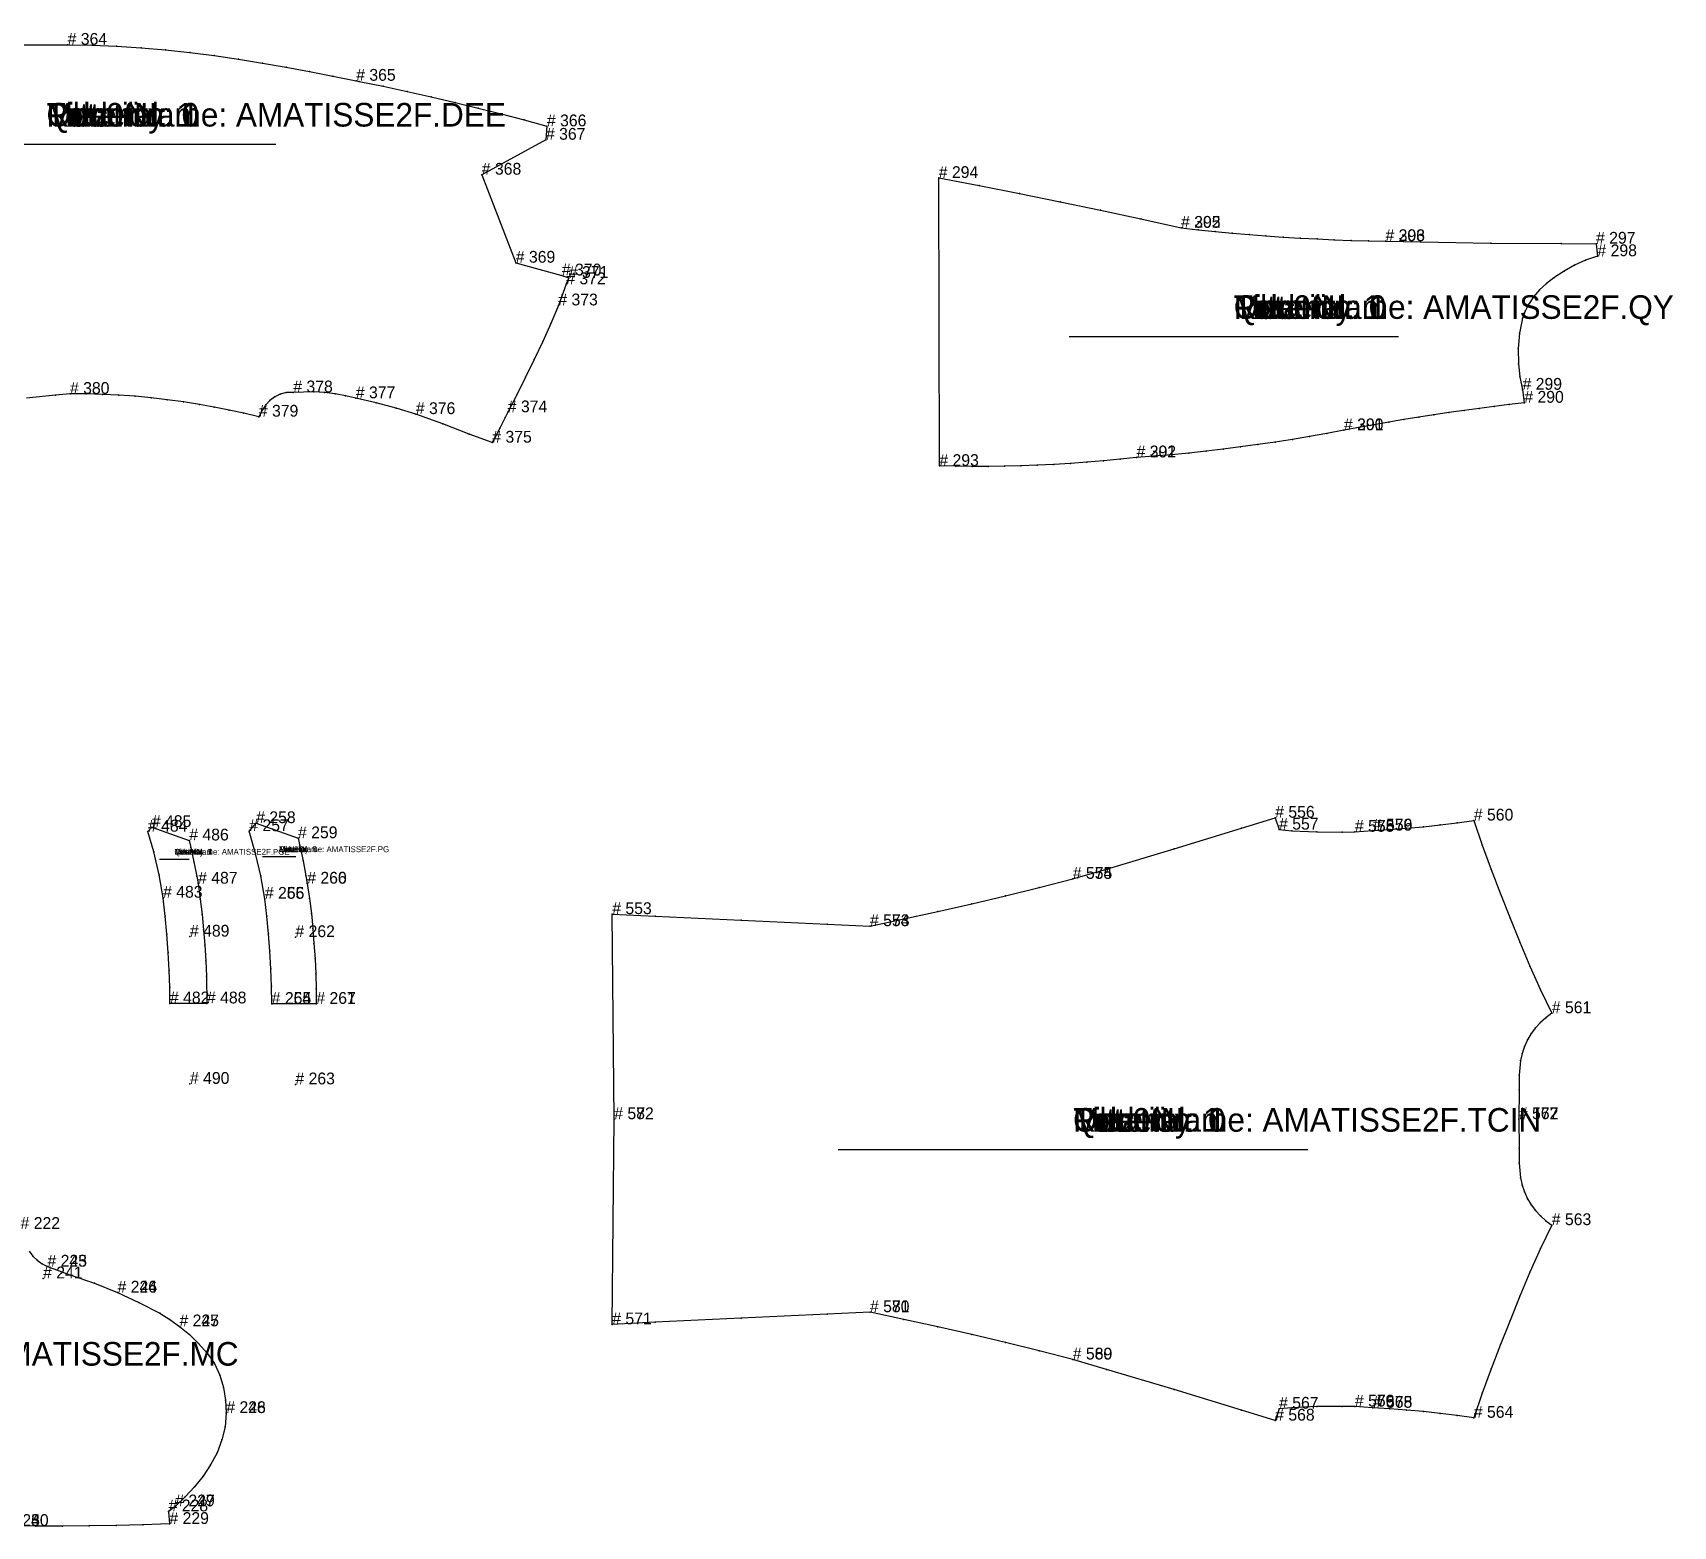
# Model space of a CAD drawing. Header units: metres. Extents: x 0 to 4265, y -3 to 3055.
# Drawn here: x 2774 to 4165, y 1501 to 2767 of the extents above; entities that cross this region are included whole.
import ezdxf

# ---------------------------------------------------------------- set-up
doc = ezdxf.new("R2010")
doc.units = ezdxf.units.M

# ---------------------------------------------------------------- blocks, each defined once
blk = doc.blocks.new('11')
at = {"layer": '1'}
blk.add_lwpolyline([(2770.8, 1734.3), (2774, 1730.2), (2777.6, 1726.6), (2781.7, 1723.6), (2786.3, 1721.2), (2806.1, 1714), (2826.1, 1707.2), (2845.7, 1699.2), (2863.8, 1690.9), (2881.5, 1681.7), (2890, 1676.4), (2898.2, 1670.6), (2906.6, 1663.7), (2914.4, 1656.1), (2921.8, 1648), (2928, 1639.1), (2932.4, 1629.2), (2935.4, 1618.7), (2937.2, 1608), (2937.9, 1597.1), (2936.8, 1585.5), (2934.2, 1574.3), (2930.1, 1563.5), (2924.6, 1553.2), (2918.2, 1543.5), (2911, 1534.5), (2903.1, 1526), (2894.6, 1518), (2889, 1513.8), (2889.7, 1503.1), (2867, 1502.4), (2844.4, 1501.8), (2821.7, 1501.5), (2799.1, 1501.3), (2776.4, 1501.2), (2753.8, 1501.4)], dxfattribs=at)
at = {"layer": '13'}
blk.add_point((2782.6, 1711.2), dxfattribs=at)
at = {"layer": '2'}
for p in [(2786.3, 1721.2), (2845.7, 1699.2), (2898.2, 1670.6), (2937.9, 1597.1), (2894.6, 1518), (2889, 1513.8), (2889.7, 1503.1)]:
    blk.add_point(p, dxfattribs=at)
at = {"layer": '3'}
for p in [(2774, 1730.2), (2777.6, 1726.6), (2781.7, 1723.6), (2806.1, 1714), (2826.1, 1707.2), (2863.8, 1690.9), (2881.5, 1681.7), (2890, 1676.4), (2906.6, 1663.7), (2914.4, 1656.1), (2921.8, 1648), (2928, 1639.1), (2932.4, 1629.2), (2935.4, 1618.7), (2937.2, 1608), (2936.8, 1585.5), (2934.2, 1574.3), (2930.1, 1563.5), (2924.6, 1553.2), (2911, 1534.5), (2918.2, 1543.5), (2903.1, 1526), (2867, 1502.4), (2776.4, 1501.2), (2799.1, 1501.3), (2821.7, 1501.5), (2844.4, 1501.8)]:
    blk.add_point(p, dxfattribs=at)
at = {"layer": '4'}
for p in [(2786.3, 1721.2, 7.5), (2845.7, 1699.2, 7.5), (2898.2, 1670.6, 7.5), (2937.9, 1597.1, 7.5), (2894.6, 1518, 7.5)]:
    blk.add_point(p, dxfattribs=at)
at = {"layer": '84'}
blk.add_lwpolyline([(2770.8, 1734.3), (2774, 1730.2), (2777.6, 1726.6), (2781.7, 1723.6), (2786.3, 1721.2), (2806.1, 1714), (2826.1, 1707.2), (2845.7, 1699.2), (2863.8, 1690.9), (2881.5, 1681.7), (2890, 1676.4), (2898.2, 1670.6), (2906.6, 1663.7), (2914.4, 1656.1), (2921.8, 1648), (2928, 1639.1), (2932.4, 1629.2), (2935.4, 1618.7), (2937.2, 1608), (2937.9, 1597.1), (2936.8, 1585.5), (2934.2, 1574.3), (2930.1, 1563.5), (2924.6, 1553.2), (2918.2, 1543.5), (2911, 1534.5), (2903.1, 1526), (2894.6, 1518), (2889, 1513.8), (2889.7, 1503.1), (2867, 1502.4), (2844.4, 1501.8), (2821.7, 1501.5), (2799.1, 1501.3), (2776.4, 1501.2), (2753.8, 1501.4)], dxfattribs=at)
at = {"layer": '1'}
for s, height, p in [('# 245', 10, (2786.3, 1721.2)), ('# 246', 10, (2845.7, 1699.2)), ('# 247', 10, (2898.2, 1670.6)), ('Piece Name: AMATISSE2F.MC', 20, (2572.3, 1637.3)), ('# 248', 10, (2937.9, 1597.1)), ('# 249', 10, (2894.6, 1518)), ('# 250', 10, (2753.8, 1501.4))]:
    blk.add_text(s, height=height, dxfattribs=at).set_placement(p)
at = {"layer": '13'}
for s, p in [('# 241', (2782.6, 1711.2)), ('# 240', (2753.8, 1501.4))]:
    blk.add_text(s, height=10, dxfattribs=at).set_placement(p)
at = {"layer": '2'}
for s, p in [('# 222', (2763.5, 1753.2)), ('# 223', (2786.3, 1721.2)), ('# 224', (2845.7, 1699.2)), ('# 225', (2898.2, 1670.6)), ('# 226', (2937.9, 1597.1)), ('# 228', (2889, 1513.8)), ('# 227', (2894.6, 1518)), ('# 230', (2753.8, 1501.4)), ('# 229', (2889.7, 1503.1))]:
    blk.add_text(s, height=10, dxfattribs=at).set_placement(p)
blk = doc.blocks.new('12')
at = {"layer": '1'}
blk.add_lwpolyline([(2976.4, 1943.9), (2976.3, 1958.8), (2975.7, 1973.7), (2974.9, 1988.5), (2973.8, 2003.4), (2972.3, 2018.2), (2970.6, 2033), (2967.2, 2052.3), (2962.7, 2071.4), (2957.4, 2090.3), (2963.2, 2097.1), (2998.7, 2084.3), (3000.2, 2078), (3003, 2065.2), (3005.4, 2052.3), (3006.5, 2045.8), (3008.4, 2033.2), (3010, 2020.5), (3011.2, 2007.8), (3012.2, 1995), (3013.1, 1982.2), (3013.7, 1969.4), (3014.1, 1956.7), (3014.2, 1943.9)], close=True, dxfattribs=at)
at = {"layer": '13'}
for p in [(2996.5, 2000.5), (2996.5, 1875.7)]:
    blk.add_point(p, dxfattribs=at)
at = {"layer": '2'}
for p in [(2957.4, 2090.3), (2963.2, 2097.1), (2998.7, 2084.3), (3006.5, 2045.8), (2970.6, 2033), (2976.4, 1943.9), (3014.2, 1943.9)]:
    blk.add_point(p, dxfattribs=at)
at = {"layer": '3'}
for p in [(3000.2, 2078), (2962.7, 2071.4), (3003, 2065.2), (2967.2, 2052.3), (3005.4, 2052.3), (3008.4, 2033.2), (2972.3, 2018.2), (3010, 2020.5), (2973.8, 2003.4), (3011.2, 2007.8), (3012.2, 1995), (2974.9, 1988.5), (3013.1, 1982.2), (2975.7, 1973.7), (3013.7, 1969.4), (2976.3, 1958.8), (3014.1, 1956.7)]:
    blk.add_point(p, dxfattribs=at)
at = {"layer": '4'}
for p in [(3006.5, 2045.8, 3), (2970.6, 2033, 3), (2976.4, 1943.9, 3), (3014.2, 1943.9, 3)]:
    blk.add_point(p, dxfattribs=at)
at = {"layer": '7'}
blk.add_line((2968.5, 2068.8), (2996.9, 2068.8), dxfattribs=at)
at = {"layer": '84'}
blk.add_lwpolyline([(2976.4, 1943.9), (2976.3, 1958.8), (2975.7, 1973.7), (2974.9, 1988.5), (2973.8, 2003.4), (2972.3, 2018.2), (2970.6, 2033), (2967.2, 2052.3), (2962.7, 2071.4), (2957.4, 2090.3), (2963.2, 2097.1), (2998.7, 2084.3), (3000.2, 2078), (3003, 2065.2), (3005.4, 2052.3), (3006.5, 2045.8), (3008.4, 2033.2), (3010, 2020.5), (3011.2, 2007.8), (3012.2, 1995), (3013.1, 1982.2), (3013.7, 1969.4), (3014.1, 1956.7), (3014.2, 1943.9)], close=True, dxfattribs=at)
at = {"layer": '1'}
for s, height, p in [('Tilt: 0', 5, (2982.7, 2072.5)), ('Quantity: 1', 5, (2982.7, 2072.5)), ('Piece Name: AMATISSE2F.PG', 5, (2982.7, 2072.5)), ('Rotation: 0', 5, (2982.7, 2072.5)), ('Fold: N', 5, (2982.7, 2072.5)), ('Material: 1', 5, (2982.7, 2072.5)), ('# 266', 10, (3006.5, 2045.8)), ('# 265', 10, (2970.6, 2033)), ('# 264', 10, (2976.4, 1943.9)), ('# 267', 10, (3014.2, 1943.9))]:
    blk.add_text(s, height=height, dxfattribs=at).set_placement(p)
at = {"layer": '13'}
for s, p in [('# 262', (2996.5, 2000.5)), ('# 263', (2996.5, 1875.7))]:
    blk.add_text(s, height=10, dxfattribs=at).set_placement(p)
at = {"layer": '2'}
for s, p in [('# 257', (2957.4, 2090.3)), ('# 258', (2963.2, 2097.1)), ('# 259', (2998.7, 2084.3)), ('# 260', (3006.5, 2045.8)), ('# 256', (2970.6, 2033)), ('# 255', (2976.4, 1943.9)), ('# 261', (3014.2, 1943.9))]:
    blk.add_text(s, height=10, dxfattribs=at).set_placement(p)
blk = doc.blocks.new('15')
at = {"layer": '1'}
blk.add_lwpolyline([(4038.3, 2453.4), (4025.5, 2451.9), (4012.7, 2450.3), (4000, 2448.6), (3987.2, 2446.9), (3974.4, 2445.1), (3961.7, 2443.2), (3949, 2441.2), (3936.2, 2439.1), (3923.5, 2437), (3910.8, 2434.8), (3898.1, 2432.5), (3885.4, 2430.1), (3870.9, 2427.3), (3856.3, 2424.7), (3841.7, 2422.3), (3827.1, 2420), (3812.4, 2417.9), (3797.8, 2415.9), (3783.1, 2414), (3768.5, 2412.3), (3753.8, 2410.8), (3739.1, 2409.4), (3724.3, 2408.2), (3709.6, 2407.1), (3695.6, 2405.6), (3681.5, 2404.2), (3667.5, 2403.1), (3653.5, 2402), (3639.4, 2401.2), (3625.3, 2400.5), (3611.5, 2400), (3597.7, 2399.7), (3583.9, 2399.5), (3570.1, 2399.4), (3556.3, 2399.6), (3542.4, 2399.8), (3541.9, 2643.9), (3576.2, 2637.4), (3610.4, 2630.7), (3644.7, 2623.7), (3678.9, 2616.6), (3713.1, 2609.2), (3747.3, 2601.7), (3761.7, 2600.1), (3776.1, 2598.6), (3790.5, 2597.2), (3804.9, 2596), (3819.3, 2594.8), (3833.8, 2593.8), (3848.2, 2592.9), (3862.7, 2592.2), (3877.2, 2591.5), (3891.6, 2591), (3906.1, 2590.6), (3920.6, 2590.4), (3950.4, 2589.7), (4009.9, 2588.7), (4069.4, 2588.3), (4099.1, 2588.2), (4100.3, 2577.6), (4090.3, 2574.2), (4080.9, 2570), (4072, 2565), (4063.4, 2559.2), (4057.2, 2554.4), (4051.3, 2549.1), (4046.1, 2543.3), (4041.8, 2536.8), (4039, 2531.1), (4036.9, 2525), (4034.2, 2512.3), (4033.1, 2499.3), (4033.4, 2486.4), (4034.6, 2475.4), (4036.8, 2464.4)], close=True, dxfattribs=at)
at = {"layer": '2'}
for p in [(3541.9, 2643.9), (3747.3, 2601.7), (3920.6, 2590.4), (4099.1, 2588.2), (4100.3, 2577.6), (4036.8, 2464.4), (4038.3, 2453.4), (3885.4, 2430.1), (3709.6, 2407.1), (3542.4, 2399.8)]:
    blk.add_point(p, dxfattribs=at)
at = {"layer": '3'}
for p in [(3576.2, 2637.4), (3610.4, 2630.7), (3644.7, 2623.7), (3678.9, 2616.6), (3713.1, 2609.2), (3761.7, 2600.1), (3776.1, 2598.6), (3790.5, 2597.2), (3804.9, 2596), (3819.3, 2594.8), (3833.8, 2593.8), (3848.2, 2592.9), (3862.7, 2592.2), (3877.2, 2591.5), (3891.6, 2591), (3906.1, 2590.6), (3950.4, 2589.7), (4009.9, 2588.7), (4069.4, 2588.3), (4090.3, 2574.2), (4063.4, 2559.2), (4072, 2565), (4080.9, 2570), (4051.3, 2549.1), (4057.2, 2554.4), (4039, 2531.1), (4041.8, 2536.8), (4046.1, 2543.3), (4036.9, 2525), (4034.2, 2512.3), (4033.1, 2499.3), (4033.4, 2486.4), (4034.6, 2475.4), (4000, 2448.6), (4012.7, 2450.3), (4025.5, 2451.9), (3910.8, 2434.8), (3923.5, 2437), (3936.2, 2439.1), (3949, 2441.2), (3961.7, 2443.2), (3974.4, 2445.1), (3987.2, 2446.9), (3827.1, 2420), (3841.7, 2422.3), (3856.3, 2424.7), (3870.9, 2427.3), (3898.1, 2432.5), (3724.3, 2408.2), (3739.1, 2409.4), (3753.8, 2410.8), (3768.5, 2412.3), (3783.1, 2414), (3797.8, 2415.9), (3812.4, 2417.9), (3556.3, 2399.6), (3570.1, 2399.4), (3583.9, 2399.5), (3597.7, 2399.7), (3611.5, 2400), (3625.3, 2400.5), (3639.4, 2401.2), (3653.5, 2402), (3667.5, 2403.1), (3681.5, 2404.2), (3695.6, 2405.6)]:
    blk.add_point(p, dxfattribs=at)
at = {"layer": '4'}
for p in [(3747.3, 2601.7, 7.5), (3920.6, 2590.4, 7.5), (3885.4, 2430.1, 7.5), (3709.6, 2407.1, 7.5)]:
    blk.add_point(p, dxfattribs=at)
at = {"layer": '7'}
blk.add_line((3652.4, 2509.5), (3931.7, 2509.5), dxfattribs=at)
at = {"layer": '84'}
blk.add_lwpolyline([(4038.3, 2453.4), (4025.5, 2451.9), (4012.7, 2450.3), (4000, 2448.6), (3987.2, 2446.9), (3974.4, 2445.1), (3961.7, 2443.2), (3949, 2441.2), (3936.2, 2439.1), (3923.5, 2437), (3910.8, 2434.8), (3898.1, 2432.5), (3885.4, 2430.1), (3870.9, 2427.3), (3856.3, 2424.7), (3841.7, 2422.3), (3827.1, 2420), (3812.4, 2417.9), (3797.8, 2415.9), (3783.1, 2414), (3768.5, 2412.3), (3753.8, 2410.8), (3739.1, 2409.4), (3724.3, 2408.2), (3709.6, 2407.1), (3695.6, 2405.6), (3681.5, 2404.2), (3667.5, 2403.1), (3653.5, 2402), (3639.4, 2401.2), (3625.3, 2400.5), (3611.5, 2400), (3597.7, 2399.7), (3583.9, 2399.5), (3570.1, 2399.4), (3556.3, 2399.6), (3542.4, 2399.8), (3541.9, 2643.9), (3576.2, 2637.4), (3610.4, 2630.7), (3644.7, 2623.7), (3678.9, 2616.6), (3713.1, 2609.2), (3747.3, 2601.7), (3761.7, 2600.1), (3776.1, 2598.6), (3790.5, 2597.2), (3804.9, 2596), (3819.3, 2594.8), (3833.8, 2593.8), (3848.2, 2592.9), (3862.7, 2592.2), (3877.2, 2591.5), (3891.6, 2591), (3906.1, 2590.6), (3920.6, 2590.4), (3950.4, 2589.7), (4009.9, 2588.7), (4069.4, 2588.3), (4099.1, 2588.2), (4100.3, 2577.6), (4090.3, 2574.2), (4080.9, 2570), (4072, 2565), (4063.4, 2559.2), (4057.2, 2554.4), (4051.3, 2549.1), (4046.1, 2543.3), (4041.8, 2536.8), (4039, 2531.1), (4036.9, 2525), (4034.2, 2512.3), (4033.1, 2499.3), (4033.4, 2486.4), (4034.6, 2475.4), (4036.8, 2464.4)], close=True, dxfattribs=at)
at = {"layer": '1'}
for s, height, p in [('# 302', 10, (3747.3, 2601.7)), ('# 303', 10, (3920.6, 2590.4)), ('Tilt: 0', 20, (3792, 2524.5)), ('Quantity: 1', 20, (3792, 2524.5)), ('Piece Name: AMATISSE2F.QY', 20, (3792, 2524.5)), ('Rotation: 0', 20, (3792, 2524.5)), ('Fold: N', 20, (3792, 2524.5)), ('Material: 1', 20, (3792, 2524.5)), ('# 300', 10, (3885.4, 2430.1)), ('# 301', 10, (3709.6, 2407.1))]:
    blk.add_text(s, height=height, dxfattribs=at).set_placement(p)
at = {"layer": '2'}
for s, p in [('# 294', (3541.9, 2643.9)), ('# 295', (3747.3, 2601.7)), ('# 296', (3920.6, 2590.4)), ('# 297', (4099.1, 2588.2)), ('# 298', (4100.3, 2577.6)), ('# 299', (4036.8, 2464.4)), ('# 290', (4038.3, 2453.4)), ('# 291', (3885.4, 2430.1)), ('# 293', (3542.4, 2399.8)), ('# 292', (3709.6, 2407.1))]:
    blk.add_text(s, height=10, dxfattribs=at).set_placement(p)
blk = doc.blocks.new('19')
at = {"layer": '1'}
blk.add_lwpolyline([(2693.5, 2756.7), (2803.4, 2756.8), (2824.2, 2756.4), (2844.9, 2755.5), (2865.7, 2754.2), (2886.4, 2752.5), (2907, 2750.3), (2927.6, 2747.7), (2948.2, 2744.7), (2968.7, 2741.3), (2988.6, 2737.8), (3008.4, 2734.2), (3028.2, 2730.3), (3048, 2726.3), (3050.5, 2725.8), (3070.8, 2721.6), (3091.2, 2717.2), (3111.5, 2712.7), (3131.8, 2708), (3151.3, 2703.2), (3170.8, 2698.2), (3190.3, 2693.1), (3209.7, 2687.7), (3208.9, 2676.3), (3154.5, 2646.7), (3183.3, 2572.1), (3222.4, 2561.3), (3228.3, 2559.2), (3226.1, 2553.8), (3219.4, 2535.9), (3212.9, 2520.6), (3206.1, 2505.3), (3198.9, 2490.2), (3191.5, 2475.2), (3184.1, 2460.2), (3176.5, 2445.3), (3174.3, 2440.8), (3169.9, 2431.9), (3165.6, 2423.7), (3163.4, 2419.6), (3143.9, 2426.8), (3121.4, 2435.6), (3098.6, 2443.8), (3081.8, 2448.7), (3064.9, 2453.2), (3047.7, 2457.2), (3039, 2459.3), (3030.2, 2460.9), (3021.2, 2462), (3012.1, 2462.6), (2994.7, 2462.2), (2989, 2462), (2983.6, 2460.7), (2979, 2458.5), (2974.8, 2455.4), (2971.4, 2451.7), (2968.6, 2447.5), (2965.5, 2441.6), (2952.9, 2444.5), (2940.4, 2447.2), (2927.7, 2449.7), (2915.1, 2452), (2901.5, 2454.1), (2887.8, 2456), (2874.2, 2457.6), (2860.5, 2458.9), (2846.7, 2459.9), (2833, 2460.5), (2819.2, 2460.9), (2805.4, 2460.9), (2793.1, 2459.9), (2768.5, 2457.2)], dxfattribs=at)
at = {"layer": '2'}
for p in [(2803.4, 2756.8), (3048, 2726.3), (3209.7, 2687.7), (3208.9, 2676.3), (3154.5, 2646.7), (3183.3, 2572.1), (3222.4, 2561.3), (3228.3, 2559.2), (3226.1, 2553.8), (3219.4, 2535.9), (2994.7, 2462.2), (2805.4, 2460.9), (3047.7, 2457.2), (2965.5, 2441.6), (3098.6, 2443.8), (3176.5, 2445.3), (3163.4, 2419.6)]:
    blk.add_point(p, dxfattribs=at)
at = {"layer": '3'}
for p in [(2824.2, 2756.4), (2844.9, 2755.5), (2865.7, 2754.2), (2886.4, 2752.5), (2907, 2750.3), (2927.6, 2747.7), (2948.2, 2744.7), (2968.7, 2741.3), (2988.6, 2737.8), (3008.4, 2734.2), (3028.2, 2730.3), (3050.5, 2725.8), (3070.8, 2721.6), (3091.2, 2717.2), (3111.5, 2712.7), (3131.8, 2708), (3151.3, 2703.2), (3170.8, 2698.2), (3190.3, 2693.1), (3212.9, 2520.6), (3206.1, 2505.3), (3198.9, 2490.2), (2989, 2462), (3012.1, 2462.6), (3021.2, 2462), (3191.5, 2475.2), (2793.1, 2459.9), (2819.2, 2460.9), (2833, 2460.5), (2846.7, 2459.9), (2860.5, 2458.9), (2874.2, 2457.6), (2887.8, 2456), (2901.5, 2454.1), (2915.1, 2452), (2927.7, 2449.7), (2968.6, 2447.5), (2971.4, 2451.7), (2974.8, 2455.4), (2979, 2458.5), (2983.6, 2460.7), (3030.2, 2460.9), (3039, 2459.3), (3064.9, 2453.2), (3081.8, 2448.7), (3184.1, 2460.2), (2940.4, 2447.2), (2952.9, 2444.5), (3121.4, 2435.6), (3174.3, 2440.8), (3143.9, 2426.8), (3165.6, 2423.7), (3169.9, 2431.9)]:
    blk.add_point(p, dxfattribs=at)
at = {"layer": '7'}
blk.add_line((2591.2, 2672.5), (2979.9, 2672.5), dxfattribs=at)
at = {"layer": '84'}
blk.add_lwpolyline([(2693.5, 2756.7), (2803.4, 2756.8), (2824.2, 2756.4), (2844.9, 2755.5), (2865.7, 2754.2), (2886.4, 2752.5), (2907, 2750.3), (2927.6, 2747.7), (2948.2, 2744.7), (2968.7, 2741.3), (2988.6, 2737.8), (3008.4, 2734.2), (3028.2, 2730.3), (3048, 2726.3), (3050.5, 2725.8), (3070.8, 2721.6), (3091.2, 2717.2), (3111.5, 2712.7), (3131.8, 2708), (3151.3, 2703.2), (3170.8, 2698.2), (3190.3, 2693.1), (3209.7, 2687.7), (3208.9, 2676.3), (3154.5, 2646.7), (3183.3, 2572.1), (3222.4, 2561.3), (3228.3, 2559.2), (3226.1, 2553.8), (3219.4, 2535.9), (3212.9, 2520.6), (3206.1, 2505.3), (3198.9, 2490.2), (3191.5, 2475.2), (3184.1, 2460.2), (3176.5, 2445.3), (3174.3, 2440.8), (3169.9, 2431.9), (3165.6, 2423.7), (3163.4, 2419.6), (3143.9, 2426.8), (3121.4, 2435.6), (3098.6, 2443.8), (3081.8, 2448.7), (3064.9, 2453.2), (3047.7, 2457.2), (3039, 2459.3), (3030.2, 2460.9), (3021.2, 2462), (3012.1, 2462.6), (2994.7, 2462.2), (2989, 2462), (2983.6, 2460.7), (2979, 2458.5), (2974.8, 2455.4), (2971.4, 2451.7), (2968.6, 2447.5), (2965.5, 2441.6), (2952.9, 2444.5), (2940.4, 2447.2), (2927.7, 2449.7), (2915.1, 2452), (2901.5, 2454.1), (2887.8, 2456), (2874.2, 2457.6), (2860.5, 2458.9), (2846.7, 2459.9), (2833, 2460.5), (2819.2, 2460.9), (2805.4, 2460.9), (2793.1, 2459.9), (2768.5, 2457.2)], dxfattribs=at)
at = {"layer": '1'}
for s in ['Tilt: 0', 'Quantity: 1', 'Piece Name: AMATISSE2F.DEE', 'Rotation: 0', 'Fold: N', 'Material: 1']:
    blk.add_text(s, height=20, dxfattribs=at).set_placement((2785.5, 2687.5))
at = {"layer": '2'}
for s, p in [('# 364', (2803.4, 2756.8)), ('# 365', (3048, 2726.3)), ('# 366', (3209.7, 2687.7)), ('# 367', (3208.9, 2676.3)), ('# 368', (3154.5, 2646.7)), ('# 369', (3183.3, 2572.1)), ('# 370', (3222.4, 2561.3)), ('# 372', (3226.1, 2553.8)), ('# 371', (3228.3, 2559.2)), ('# 373', (3219.4, 2535.9)), ('# 380', (2805.4, 2460.9)), ('# 378', (2994.7, 2462.2)), ('# 377', (3047.7, 2457.2)), ('# 379', (2965.5, 2441.6)), ('# 376', (3098.6, 2443.8)), ('# 374', (3176.5, 2445.3)), ('# 375', (3163.4, 2419.6))]:
    blk.add_text(s, height=10, dxfattribs=at).set_placement(p)
blk = doc.blocks.new('26')
at = {"layer": '1'}
blk.add_lwpolyline([(2890.1, 1944.3), (2890, 1958.2), (2889.5, 1972.1), (2888.7, 1987.6), (2887.6, 2003.1), (2886.1, 2018.3), (2884.4, 2033.5), (2884.3, 2033.9), (2880.9, 2053.4), (2876.4, 2072.7), (2871.5, 2089.9), (2874.8, 2093.8), (2906.5, 2082.4), (2907.9, 2076.4), (2910.5, 2064.4), (2912.9, 2052), (2914, 2045.8), (2915.8, 2032.8), (2917.4, 2019.8), (2918.6, 2006.7), (2919.6, 1993.6), (2920.5, 1980.5), (2921.1, 1967.3), (2921.5, 1944.3)], close=True, dxfattribs=at)
at = {"layer": '13'}
for p in [(2907.1, 2000.9), (2907.1, 1876.1)]:
    blk.add_point(p, dxfattribs=at)
at = {"layer": '2'}
for p in [(2871.5, 2089.9), (2874.8, 2093.8), (2906.5, 2082.4), (2914, 2045.8), (2884.3, 2033.9), (2890.1, 1944.3), (2921.5, 1944.3)]:
    blk.add_point(p, dxfattribs=at)
at = {"layer": '3'}
for p in [(2876.4, 2072.7), (2907.9, 2076.4), (2910.5, 2064.4), (2880.9, 2053.4), (2912.9, 2052), (2884.4, 2033.5), (2915.8, 2032.8), (2886.1, 2018.3), (2917.4, 2019.8), (2887.6, 2003.1), (2918.6, 2006.7), (2919.6, 1993.6), (2888.7, 1987.6), (2920.5, 1980.5), (2889.5, 1972.1), (2921.1, 1967.3), (2890, 1958.2)]:
    blk.add_point(p, dxfattribs=at)
at = {"layer": '7'}
blk.add_line((2881.4, 2066.5), (2906.4, 2066.5), dxfattribs=at)
at = {"layer": '84'}
blk.add_lwpolyline([(2890.1, 1944.3), (2890, 1958.2), (2889.5, 1972.1), (2888.7, 1987.6), (2887.6, 2003.1), (2886.1, 2018.3), (2884.4, 2033.5), (2884.3, 2033.9), (2880.9, 2053.4), (2876.4, 2072.7), (2871.5, 2089.9), (2874.8, 2093.8), (2906.5, 2082.4), (2907.9, 2076.4), (2910.5, 2064.4), (2912.9, 2052), (2914, 2045.8), (2915.8, 2032.8), (2917.4, 2019.8), (2918.6, 2006.7), (2919.6, 1993.6), (2920.5, 1980.5), (2921.1, 1967.3), (2921.5, 1944.3)], close=True, dxfattribs=at)
at = {"layer": '1'}
for s in ['Tilt: 0', 'Quantity: 1', 'Piece Name: AMATISSE2F.PGE', 'Rotation: 0', 'Fold: N', 'Material: 1']:
    blk.add_text(s, height=5, dxfattribs=at).set_placement((2893.9, 2070.3))
at = {"layer": '13'}
for s, p in [('# 489', (2907.1, 2000.9)), ('# 490', (2907.1, 1876.1))]:
    blk.add_text(s, height=10, dxfattribs=at).set_placement(p)
at = {"layer": '2'}
for s, p in [('# 484', (2871.5, 2089.9)), ('# 485', (2874.8, 2093.8)), ('# 486', (2906.5, 2082.4)), ('# 487', (2914, 2045.8)), ('# 483', (2884.3, 2033.9)), ('# 482', (2890.1, 1944.3)), ('# 488', (2921.5, 1944.3))]:
    blk.add_text(s, height=10, dxfattribs=at).set_placement(p)
blk = doc.blocks.new('31')
at = {"layer": '1'}
blk.add_lwpolyline([(3265.1, 2020), (3301.5, 2018.2), (3374.3, 2014.8), (3447.2, 2011.4), (3483.6, 2009.8), (3512.4, 2015.9), (3541.1, 2022.2), (3569.8, 2028.7), (3598.4, 2035.5), (3627, 2042.6), (3655.5, 2049.9), (3684.2, 2058.2), (3741.4, 2075.3), (3798.6, 2092.8), (3827.1, 2101.7), (3830.4, 2091.6), (3841.1, 2090.7), (3862.5, 2089.7), (3884, 2089.5), (3894.7, 2089.8), (3909.9, 2090.8), (3924.2, 2091.6), (3938.5, 2092.7), (3952.8, 2094), (3967.1, 2095.6), (3981.3, 2097.3), (3995.5, 2099.3), (4002.5, 2078.4), (4010.1, 2057.7), (4018.1, 2037.2), (4026.3, 2016.7), (4034.6, 1996.3), (4043.1, 1976), (4052.1, 1955.9), (4061.6, 1936), (4056.5, 1932.2), (4051.9, 1928.1), (4047.8, 1923.7), (4044.2, 1918.9), (4041.1, 1913.5), (4038.5, 1907.9), (4036.4, 1901.9), (4035, 1895.9), (4033.9, 1883.5), (4033.8, 1871.1), (4033.7, 1846.2), (4033.8, 1821.3), (4033.9, 1808.8), (4035, 1796.5), (4036.4, 1790.4), (4038.5, 1784.5), (4041.1, 1778.8), (4044.2, 1773.5), (4047.8, 1768.7), (4051.9, 1764.2), (4056.5, 1760.1), (4061.6, 1756.4), (4052.1, 1736.5), (4043.1, 1716.4), (4034.6, 1696.1), (4026.3, 1675.6), (4018.1, 1655.2), (4010.1, 1634.7), (4002.5, 1614), (3995.5, 1593.1), (3981.3, 1595), (3967.1, 1596.8), (3952.8, 1598.3), (3938.5, 1599.6), (3924.2, 1600.7), (3909.9, 1601.6), (3894.7, 1602.6), (3884, 1602.8), (3862.5, 1602.7), (3841.1, 1601.6), (3830.4, 1600.8), (3827.1, 1590.7), (3798.6, 1599.6), (3741.4, 1617.1), (3684.2, 1634.1), (3655.5, 1642.5), (3627, 1649.8), (3598.4, 1656.8), (3569.8, 1663.6), (3541.1, 1670.2), (3512.4, 1676.5), (3483.6, 1682.6), (3447.2, 1680.9), (3374.3, 1677.6), (3301.5, 1674.1), (3265.1, 1672.3), (3266.8, 1846.2)], close=True, dxfattribs=at)
at = {"layer": '2'}
for p in [(3827.1, 2101.7), (3830.4, 2091.6), (3894.7, 2089.8), (3909.9, 2090.8), (3995.5, 2099.3), (3655.5, 2049.9), (3265.1, 2020), (3483.6, 2009.8), (4061.6, 1936), (3266.8, 1846.2), (4033.7, 1846.2), (4061.6, 1756.4), (3265.1, 1672.3), (3483.6, 1682.6), (3655.5, 1642.5), (3830.4, 1600.8), (3894.7, 1602.6), (3909.9, 1601.6), (3827.1, 1590.7), (3995.5, 1593.1)]:
    blk.add_point(p, dxfattribs=at)
at = {"layer": '3'}
for p in [(3798.6, 2092.8), (3841.1, 2090.7), (3862.5, 2089.7), (3884, 2089.5), (3924.2, 2091.6), (3938.5, 2092.7), (3952.8, 2094), (3967.1, 2095.6), (3981.3, 2097.3), (3741.4, 2075.3), (4002.5, 2078.4), (3684.2, 2058.2), (4010.1, 2057.7), (3598.4, 2035.5), (3627, 2042.6), (4018.1, 2037.2), (3301.5, 2018.2), (3541.1, 2022.2), (3569.8, 2028.7), (4026.3, 2016.7), (3374.3, 2014.8), (3447.2, 2011.4), (3512.4, 2015.9), (4034.6, 1996.3), (4043.1, 1976), (4052.1, 1955.9), (4047.8, 1923.7), (4051.9, 1928.1), (4056.5, 1932.2), (4038.5, 1907.9), (4041.1, 1913.5), (4044.2, 1918.9), (4035, 1895.9), (4036.4, 1901.9), (4033.9, 1883.5), (4033.8, 1871.1), (4033.8, 1821.3), (4033.9, 1808.8), (4035, 1796.5), (4036.4, 1790.4), (4038.5, 1784.5), (4041.1, 1778.8), (4044.2, 1773.5), (4047.8, 1768.7), (4051.9, 1764.2), (4056.5, 1760.1), (4052.1, 1736.5), (4043.1, 1716.4), (4034.6, 1696.1), (3301.5, 1674.1), (3374.3, 1677.6), (3447.2, 1680.9), (3512.4, 1676.5), (3541.1, 1670.2), (4026.3, 1675.6), (3569.8, 1663.6), (3598.4, 1656.8), (4018.1, 1655.2), (3627, 1649.8), (3684.2, 1634.1), (4010.1, 1634.7), (3741.4, 1617.1), (4002.5, 1614), (3798.6, 1599.6), (3841.1, 1601.6), (3862.5, 1602.7), (3884, 1602.8), (3924.2, 1600.7), (3938.5, 1599.6), (3952.8, 1598.3), (3967.1, 1596.8), (3981.3, 1595)]:
    blk.add_point(p, dxfattribs=at)
at = {"layer": '4'}
for p in [(3894.7, 2089.8, 7.5), (3909.9, 2090.8, 7.5), (3655.5, 2049.9, 7.5), (3483.6, 2009.8, 7.5), (3266.8, 1846.2, 7.5), (4033.7, 1846.2, 7.5), (3483.6, 1682.6, 7.5), (3655.5, 1642.5, 7.5), (3894.7, 1602.6, 7.5), (3909.9, 1601.6, 7.5)]:
    blk.add_point(p, dxfattribs=at)
at = {"layer": '7'}
blk.add_line((3456.7, 1820.6), (3854.9, 1820.6), dxfattribs=at)
at = {"layer": '84'}
blk.add_lwpolyline([(3265.1, 2020), (3301.5, 2018.2), (3374.3, 2014.8), (3447.2, 2011.4), (3483.6, 2009.8), (3512.4, 2015.9), (3541.1, 2022.2), (3569.8, 2028.7), (3598.4, 2035.5), (3627, 2042.6), (3655.5, 2049.9), (3684.2, 2058.2), (3741.4, 2075.3), (3798.6, 2092.8), (3827.1, 2101.7), (3830.4, 2091.6), (3841.1, 2090.7), (3862.5, 2089.7), (3884, 2089.5), (3894.7, 2089.8), (3909.9, 2090.8), (3924.2, 2091.6), (3938.5, 2092.7), (3952.8, 2094), (3967.1, 2095.6), (3981.3, 2097.3), (3995.5, 2099.3), (4002.5, 2078.4), (4010.1, 2057.7), (4018.1, 2037.2), (4026.3, 2016.7), (4034.6, 1996.3), (4043.1, 1976), (4052.1, 1955.9), (4061.6, 1936), (4056.5, 1932.2), (4051.9, 1928.1), (4047.8, 1923.7), (4044.2, 1918.9), (4041.1, 1913.5), (4038.5, 1907.9), (4036.4, 1901.9), (4035, 1895.9), (4033.9, 1883.5), (4033.8, 1871.1), (4033.7, 1846.2), (4033.8, 1821.3), (4033.9, 1808.8), (4035, 1796.5), (4036.4, 1790.4), (4038.5, 1784.5), (4041.1, 1778.8), (4044.2, 1773.5), (4047.8, 1768.7), (4051.9, 1764.2), (4056.5, 1760.1), (4061.6, 1756.4), (4052.1, 1736.5), (4043.1, 1716.4), (4034.6, 1696.1), (4026.3, 1675.6), (4018.1, 1655.2), (4010.1, 1634.7), (4002.5, 1614), (3995.5, 1593.1), (3981.3, 1595), (3967.1, 1596.8), (3952.8, 1598.3), (3938.5, 1599.6), (3924.2, 1600.7), (3909.9, 1601.6), (3894.7, 1602.6), (3884, 1602.8), (3862.5, 1602.7), (3841.1, 1601.6), (3830.4, 1600.8), (3827.1, 1590.7), (3798.6, 1599.6), (3741.4, 1617.1), (3684.2, 1634.1), (3655.5, 1642.5), (3627, 1649.8), (3598.4, 1656.8), (3569.8, 1663.6), (3541.1, 1670.2), (3512.4, 1676.5), (3483.6, 1682.6), (3447.2, 1680.9), (3374.3, 1677.6), (3301.5, 1674.1), (3265.1, 1672.3), (3266.8, 1846.2)], close=True, dxfattribs=at)
at = {"layer": '1'}
for s, height, p in [('# 576', 10, (3909.9, 2090.8)), ('# 575', 10, (3894.7, 2089.8)), ('# 574', 10, (3655.5, 2049.9)), ('# 573', 10, (3483.6, 2009.8)), ('# 582', 10, (3266.8, 1846.2)), ('Tilt: 0', 20, (3655.8, 1835.6)), ('Quantity: 1', 20, (3655.8, 1835.6)), ('Piece Name: AMATISSE2F.TCIN', 20, (3655.8, 1835.6)), ('Rotation: 0', 20, (3655.8, 1835.6)), ('Fold: N', 20, (3655.8, 1835.6)), ('Material: 1', 20, (3655.8, 1835.6)), ('# 577', 10, (4033.7, 1846.2)), ('# 581', 10, (3483.6, 1682.6)), ('# 580', 10, (3655.5, 1642.5)), ('# 579', 10, (3894.7, 1602.6)), ('# 578', 10, (3909.9, 1601.6))]:
    blk.add_text(s, height=height, dxfattribs=at).set_placement(p)
at = {"layer": '2'}
for s, p in [('# 556', (3827.1, 2101.7)), ('# 557', (3830.4, 2091.6)), ('# 558', (3894.7, 2089.8)), ('# 559', (3909.9, 2090.8)), ('# 560', (3995.5, 2099.3)), ('# 555', (3655.5, 2049.9)), ('# 553', (3265.1, 2020)), ('# 554', (3483.6, 2009.8)), ('# 561', (4061.6, 1936)), ('# 572', (3266.8, 1846.2)), ('# 562', (4033.7, 1846.2)), ('# 563', (4061.6, 1756.4)), ('# 570', (3483.6, 1682.6)), ('# 571', (3265.1, 1672.3)), ('# 569', (3655.5, 1642.5)), ('# 568', (3827.1, 1590.7)), ('# 567', (3830.4, 1600.8)), ('# 566', (3894.7, 1602.6)), ('# 565', (3909.9, 1601.6)), ('# 564', (3995.5, 1593.1))]:
    blk.add_text(s, height=10, dxfattribs=at).set_placement(p)

msp = doc.modelspace()

# ---------------------------------------------------------------- block references
at = {"layer": '1'}
for name in ['19', '15', '31', '12', '26', '11']:
    msp.add_blockref(name, (0, 0), dxfattribs=at)

doc.saveas('drawing.dxf')
